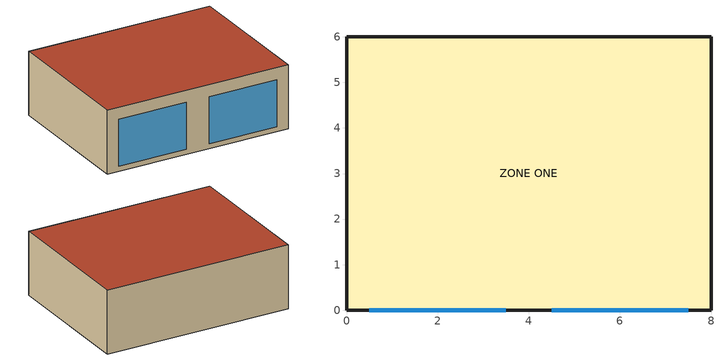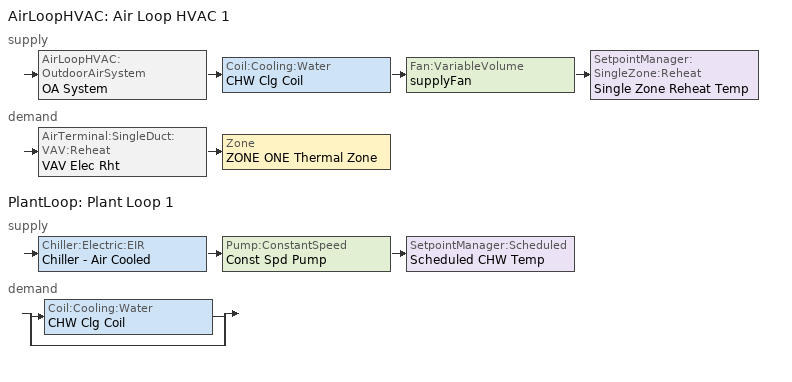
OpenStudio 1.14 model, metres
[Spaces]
ZONE ONE
 floor ground (LTFLOOR): 8,6 8,0 0,0 0,6 z0
 wall outside (LTWALL): 8,0 8,6 0,6 0,0 8,0 z0:2.7
 window (Double Pane Window): 0.5,0 3.5,0 / 4.5,0 7.5,0 z0.2:2.2
 roof outside (LTROOF): 8,0 8,6 0,6 0,0 z2.7
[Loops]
AirLoopHVAC 'Air Loop HVAC 1'
 supply: AirLoopHVAC:OutdoorAirSystem 'OA System' > Coil:Cooling:Water 'CHW Clg Coil' > Fan:VariableVolume 'supplyFan' > SetpointManager:SingleZone:Reheat 'Single Zone Reheat Temp'
 demand: AirTerminal:SingleDuct:VAV:Reheat 'VAV Elec Rht' > Zone 'ZONE ONE Thermal Zone'
PlantLoop 'Plant Loop 1'
 supply: Chiller:Electric:EIR 'Chiller - Air Cooled' > Pump:ConstantSpeed 'Const Spd Pump' > SetpointManager:Scheduled 'Scheduled CHW Temp'
 demand: split
  | Coil:Cooling:Water 'CHW Clg Coil'
  | bypass
[Site]
Denver-Stapleton: Latitude {deg}=39.76; Longitude {deg}=-104.86; Time Zone {hr}=-7; Elevation {m}=1611; Terrain=Country
[Building]
BESTEST Case 610: North Axis {deg}=0
[ClimateZones]
Climate Zone Institution Name 1=ASHRAE; Climate Zone Document Name 1=ANSI/ASHRAE Standard 169; Climate Zone Document Year 1=2006; Climate Zone Institution Name 2=CEC; Climate Zone Document Name 2=California Climate Zone Descriptions; Climate Zone Document Year 2=1995
[SizingPeriod:DesignDay] Barometric Pressure {Pa}=81198; Sky Clearness=0; Rain Indicator=0; Snow Indicator=0; Day of Month=21; Daylight Saving Time Indicator=0; Dry-Bulb Temperature Range Modifier Type=DefaultMultipliers
Name | Maximum Dry-Bulb Temperature {C} | Daily Dry-Bulb Temperature Range {deltaC} | Humidity Indicating Conditions at Maximum Dry-Bulb | Wind Speed {m/s} | Wind Direction {deg} | Month | Day Type | Humidity Indicating Type | Solar Model Indicator | ASHRAE Taub | ASHRAE Taud
Denver Centennial  Golden   N Ann Clg .4% Condns WB=>MDB | 27.3 | 15.2 | 18.4 | 4.9 | 0 | 7 | SummerDesignDay | Wetbulb | ASHRAETau | 0.424 | 2.025
Denver Centennial  Golden   N Ann Hum_n 99.6% Condns DP=>MCDB | -10.9 | 0 | -21.6 | 3 | 340 | 12 | WinterDesignDay | Dewpoint | ASHRAEClearSky
Denver Centennial  Golden   N Ann Clg .4% Condns DP=>MDB | 20.2 | 15.2 | 16.1 | 4.9 | 0 | 7 | SummerDesignDay | Dewpoint | ASHRAETau | 0.424 | 2.025
Denver Centennial  Golden   N Ann Clg .4% Condns Enth=>MDB | 27.3 | 15.2 | 59700 | 4.9 | 0 | 7 | SummerDesignDay | Enthalpy | ASHRAETau | 0.424 | 2.025
Denver Centennial  Golden   N Ann Htg Wind 99.6% Condns WS=>MCDB | 3.9 | 0 | 3.9 | 12.2 | 340 | 12 | WinterDesignDay | Wetbulb | ASHRAEClearSky
Denver Centennial  Golden   N Ann Clg .4% Condns DB=>MWB | 33 | 15.2 | 15.7 | 4.9 | 0 | 7 | SummerDesignDay | Wetbulb | ASHRAETau | 0.424 | 2.025
Denver Centennial  Golden   N Ann Htg 99.6% Condns DB | -18.8 | 0 | -18.8 | 3 | 340 | 12 | WinterDesignDay | Wetbulb | ASHRAEClearSky
[Construction]
LTROOF: ROOF DECK, FIBERGLASS QUILT-2, PLASTERBOARD-2
LTWALL: WOOD SIDING-1, FIBERGLASS QUILT-1, PLASTERBOARD-1
LTFLOOR: R-25 INSULATION, TIMBER FLOORING
Double Pane Window: Glass Type 1, Air Space Resistance, Glass Type 1
[Material] Roughness=Rough; Thermal Absorptance=0.9; Solar Absorptance=0.6; Visible Absorptance=0.6
Name | Thickness {m} | Conductivity {W/m-K} | Density {kg/m3} | Specific Heat {J/kg-K}
ROOF DECK | 0.019 | 0.14 | 530 | 900
FIBERGLASS QUILT-2 | 0.1118 | 0.04 | 12 | 840
PLASTERBOARD-2 | 0.01 | 0.16 | 950 | 840
WOOD SIDING-1 | 0.009 | 0.14 | 530 | 900
FIBERGLASS QUILT-1 | 0.066 | 0.04 | 12 | 840
PLASTERBOARD-1 | 0.012 | 0.16 | 950 | 840
TIMBER FLOORING | 0.025 | 0.14 | 650 | 1200
[Material:NoMass]
R-25 INSULATION: Roughness=Rough; Thermal Resistance {m2-K/W}=25.075; Thermal Absorptance=0.9; Solar Absorptance=0.6; Visible Absorptance=0.6
[WindowMaterial:Glazing]
Glass Type 1: Optical Data Type=SpectralAverage; Thickness {m}=0.003175; Solar Transmittance at Normal Incidence=0.86156; Front Side Solar Reflectance at Normal Incidence=0.07846; Back Side Solar Reflectance at Normal Incidence=0.07846; Visible Transmittance at Normal Incidence=0.91325; Front Side Visible Reflectance at Normal Incidence=0.082; Back Side Visible Reflectance at Normal Incidence=0.082; Infrared Transmittance at Normal Incidence=0; Front Side Infrared Hemispherical Emissivity=0.84; Back Side Infrared Hemispherical Emissivity=0.84; Conductivity {W/m-K}=1.06
[WindowMaterial:Gas]
Air Space Resistance: Gas Type=AIR; Thickness {m}=0.013
[ThermalZone]
ZONE ONE Thermal Zone: Multiplier=1; Ceiling Height {m}=2.7; Volume {m3}=129.6; Thermostat=ThermostatSetpoint:DualSetpoint #1; Use Ideal Air Loads=No
[Sizing:Zone]
ZONE ONE Thermal Zone: Zone Cooling Design Supply Air Temperature Input Method=SupplyAirTemperature; Zone Cooling Design Supply Air Temperature {C}=14; Zone Cooling Design Supply Air Temperature Difference {deltaC}=11.11; Zone Heating Design Supply Air Temperature Input Method=SupplyAirTemperature; Zone Heating Design Supply Air Temperature {C}=40; Zone Heating Design Supply Air Temperature Difference {deltaC}=11.11; Zone Cooling Design Supply Air Humidity Ratio {kg-H2O/kg-air}=0.0085; Zone Heating Design Supply Air Humidity Ratio {kg-H2O/kg-air}=0.008; Cooling Design Air Flow Method=DesignDay; Heating Design Air Flow Method=DesignDay; Account for Dedicated Outdoor Air System=No; Dedicated Outdoor Air System Control Strategy=NeutralSupplyAir; Dedicated Outdoor Air Low Setpoint Temperature for Design {C}=12; Dedicated Outdoor Air High Setpoint Temperature for Design {C}=40
[Zone equipment]
ZONE ONE Thermal Zone: VAV Elec Rht
[Space]
ZONE ONE: Thermal Zone=ZONE ONE Thermal Zone
[ThermostatSetpoint:DualSetpoint]
ThermostatSetpoint:DualSetpoint #1: Heating Setpoint Temperature Schedule=Zone Heating Setpoint All Days; Cooling Setpoint Temperature Schedule=Zone Cooling Setpoint All Days
[SpaceInfiltration:DesignFlowRate]
ZONE ONE Infil 1: Space or SpaceType=ZONE ONE; Schedule=Day Sch 1; Design Flow Rate Calculation Method=Flow/Space; Design Flow Rate {m3/s}=0.018; Constant Term Coefficient=1; Temperature Term Coefficient=0; Velocity Term Coefficient=0; Velocity Squared Term Coefficient=0
[OtherEquipment:Definition]
OtherEquipment: Design Level Calculation Method=EquipmentLevel; Design Level {W}=576; Fraction Latent=0.1666; Fraction Radiant=0.5; Fraction Lost=0
[OtherEquipment]
Other Equipment 1: Other Equipment Definition=OtherEquipment; Space or SpaceType=ZONE ONE; Schedule=Internal
[AirLoopHVAC]
Air Loop HVAC 1: Availability Schedule=Always On Discrete; Design Supply Air Flow Rate {m3/s}=AutoSize
[Sizing:System]
Air Loop HVAC 1: Type of Load to Size On=Sensible; Design Outdoor Air Flow Rate {m3/s}=Autosize; Minimum System Air Flow Ratio=0.3; Preheat Design Temperature {C}=7; Preheat Design Humidity Ratio {kg-H2O/kg-Air}=0.008; Precool Design Temperature {C}=12.8; Precool Design Humidity Ratio {kg-H2O/kg-Air}=0.008; Central Cooling Design Supply Air Temperature {C}=12.8; Central Heating Design Supply Air Temperature {C}=16.7; Sizing Option=NonCoincident; 100% Outdoor Air in Cooling=Yes; 100% Outdoor Air in Heating=Yes; Central Cooling Design Supply Air Humidity Ratio {kg-H2O/kg-Air}=0.0085; Central Heating Design Supply Air Humidity Ratio {kg-H2O/kg-Air}=0.008; Cooling Design Air Flow Method=DesignDay; Cooling Design Air Flow Rate {m3/s}=0; Heating Design Air Flow Method=DesignDay; Heating Design Air Flow Rate {m3/s}=0; System Outdoor Air Method=ZoneSum; Zone Maximum Outdoor Air Fraction=1; Cooling Supply Air Flow Rate Per Floor Area {m3/s-m2}=0.00996765; Cooling Fraction of Autosized Cooling Supply Air Flow Rate=1; Cooling Supply Air Flow Rate Per Unit Cooling Capacity {m3/s-W}=3.94755e-05; Heating Supply Air Flow Rate Per Floor Area {m3/s-m2}=0.00996765; Heating Fraction of Autosized Heating Supply Air Flow Rate=1; Heating Fraction of Autosized Cooling Supply Air Flow Rate=1; Heating Supply Air Flow Rate Per Unit Heating Capacity {m3/s-W}=3.15882e-05; Cooling Design Capacity Method=CoolingDesignCapacity; Cooling Design Capacity {W}=autosize; Cooling Design Capacity Per Floor Area {W/m2}=234.7; Fraction of Autosized Cooling Design Capacity=1; Heating Design Capacity Method=HeatingDesignCapacity; Heating Design Capacity {W}=autosize; Heating Design Capacity Per Floor Area {W/m2}=157; Fraction of Autosized Heating Design Capacity=1; Central Cooling Capacity Control Method=OnOff
[Fan:VariableVolume]
supplyFan: Availability Schedule=Available; Fan Efficiency=0.7; Pressure Rise {Pa}=875; Maximum Flow Rate {m3/s}=0.625; Fan Power Minimum Flow Rate Input Method=FixedFlowRate; Fan Power Minimum Flow Fraction=0; Fan Power Minimum Air Flow Rate {m3/s}=0.125; Motor Efficiency=0.7; Motor In Airstream Fraction=1; Fan Power Coefficient 1=0.00415902; Fan Power Coefficient 2=-0.0314834; Fan Power Coefficient 3=0.084779; Fan Power Coefficient 4=0.719719; Fan Power Coefficient 5=0.039451
[AirTerminal:SingleDuct:VAV:Reheat]
VAV Elec Rht: Availability Schedule=Always On Discrete 1; Maximum Air Flow Rate {m3/s}=0.625; Zone Minimum Air Flow Input Method=FixedFlowRate; Constant Minimum Air Flow Fraction=0; Fixed Minimum Air Flow Rate {m3/s}=0.125; Reheat Coil=VAV Elec Rht Coil; Maximum Hot Water or Steam Flow Rate {m3/s}=Autosize; Minimum Hot Water or Steam Flow Rate {m3/s}=0; Convergence Tolerance=0.001; Damper Heating Action=Normal; Maximum Flow per Zone Floor Area During Reheat {m3/s-m2}=Autocalculate; Maximum Flow Fraction During Reheat=Autocalculate; Maximum Reheat Air Temperature {C}=50; Control For Outdoor Air=No
[Coil:Heating:Electric]
VAV Elec Rht Coil: Availability Schedule=Always On Discrete 1; Efficiency=0.99
[SetpointManager:SingleZone:Reheat]
Single Zone Reheat Temp: Minimum Supply Air Temperature {C}=13; Maximum Supply Air Temperature {C}=50; Control Zone=ZONE ONE Thermal Zone
[AirLoopHVAC:OutdoorAirSystem]
OA System: Controller=Outdoor Air Controller
[Controller:OutdoorAir]
Outdoor Air Controller: Minimum Outdoor Air Flow Rate {m3/s}=0.125; Maximum Outdoor Air Flow Rate {m3/s}=0.625; Economizer Control Type=DifferentialDryBulb; Economizer Control Action Type=ModulateFlow; Economizer Maximum Limit Dry-Bulb Temperature {C}=28; Economizer Maximum Limit Enthalpy {J/kg}=64000; Economizer Minimum Limit Dry-Bulb Temperature {C}=-100; Lockout Type=NoLockout; Minimum Limit Type=ProportionalMinimum; Minimum Outdoor Air Schedule=Available; Controller Mechanical Ventilation=Controller Mechanical Ventilation 1; High Humidity Control=No; Heat Recovery Bypass Control Type=BypassWhenOAFlowGreaterThanMinimum
[Controller:MechanicalVentilation]
Controller Mechanical Ventilation 1: Availability Schedule=Always On Discrete 1; System Outdoor Air Method=ZoneSum
[PlantLoop]
Plant Loop 1: Plant Loop Volume {m3}=Autocalculate; Load Distribution Scheme=Optimal
[Sizing:Plant]
Plant Loop 1: Loop Type=Heating; Design Loop Exit Temperature {C}=82; Loop Design Temperature Difference {deltaC}=11; Sizing Option=NonCoincident; Zone Timesteps in Averaging Window=1; Coincident Sizing Factor Mode=None
[Coil:Cooling:Water]
CHW Clg Coil: Availability Schedule=Available; Design Water Flow Rate {m3/s}=0.00041826; Design Air Flow Rate {m3/s}=0.625; Design Inlet Water Temperature {C}=6; Design Inlet Air Temperature {C}=25; Design Outlet Air Temperature {C}=13; Design Inlet Air Humidity Ratio {kg-H2O/kg-air}=0.013; Design Outlet Air Humidity Ratio {kg-H2O/kg-air}=0.009; Heat Exchanger Configuration=CounterFlow
[Chiller:Electric:EIR]
Chiller - Air Cooled: Reference Capacity {W}=7000; Reference COP {W/W}=5.5; Reference Leaving Chilled Water Temperature {C}=6; Reference Chilled Water Flow Rate {m3/s}=0.00041826; Reference Condenser Fluid Flow Rate {m3/s}=0.684; Cooling Capacity Function of Temperature Curve=OS:Curve:Biquadratic 3; Electric Input to Cooling Output Ratio Function of Temperature Curve=OS:Curve:Biquadratic 4; Electric Input to Cooling Output Ratio Function of Part Load Ratio Curve=OS:Curve:Quadratic 4; Minimum Part Load Ratio=0.1; Maximum Part Load Ratio=1.2; Minimum Unloading Ratio=0.1; Design Heat Recovery Water Flow Rate {m3/s}=0; Sizing Factor=1; Basin Heater Capacity {W/K}=0; Basin Heater Setpoint Temperature {C}=10
[Controller:WaterCoil]
Controller Water Coil 1: Water Coil=CHW Clg Coil; Action=Reverse; Minimum Actuated Flow {m3/s}=0
[SetpointManager:Scheduled]
Scheduled CHW Temp: Control Variable=Temperature; Schedule=Chilled Water Temperature
[Pump:ConstantSpeed]
Const Spd Pump: Rated Flow Rate {m3/s}=0.00041826; Rated Pump Head {Pa}=12000; Rated Power Consumption {W}=24; Motor Efficiency=0.9; Fraction of Motor Inefficiencies to Fluid Stream=0; Pump Control Type=Intermittent
[Schedule:Day]
Zone Cooling Setpoint All Days: 1, 0, 27, 2, 0, 27, 3, 0, 27, 4, 0, 27, 5, 0, 27, 6, 0, 27, 7, 0, 27, 8, 0, 27, 9, 0, 27, 10, 0, 27, 11, 0, 27, 12, 0, 27, 13, 0, 27, 14, 0, 27, 15, 0, 27, 16, 0, 27, 17, 0, 27, 18, 0, 27, 19, 0, 27, 20, 0, 27, 21, 0, 27, 22, 0, 27, 23, 0, 27, 24, 0, 27
Zone Heating Setpoint All Days: 1, 0, 20, 2, 0, 20, 3, 0, 20, 4, 0, 20, 5, 0, 20, 6, 0, 20, 7, 0, 20, 8, 0, 20, 9, 0, 20, 10, 0, 20, 11, 0, 20, 12, 0, 20, 13, 0, 20, 14, 0, 20, 15, 0, 20, 16, 0, 20, 17, 0, 20, 18, 0, 20, 19, 0, 20, 20, 0, 20, 21, 0, 20, 22, 0, 20, 23, 0, 20, 24, 0, 20
Day Sch 1: 1, 0, 1, 2, 0, 1, 3, 0, 1, 4, 0, 1, 5, 0, 1, 6, 0, 1, 7, 0, 1, 8, 0, 1, 9, 0, 1, 10, 0, 1, 11, 0, 1, 12, 0, 1, 13, 0, 1, 14, 0, 1, 15, 0, 1, 16, 0, 1, 17, 0, 1, 18, 0, 1, 19, 0, 1, 20, 0, 1, 21, 0, 1, 22, 0, 1, 23, 0, 1, 24, 0, 1
Schedule Day 1; Schedule Day 6: 24, 0, 1
Schedule Day 3: 8, 0, 15, 18, 0, 20, 24, 0, 15
Schedule Day 4: 8, 0, 30, 18, 0, 25, 24, 0, 30
Schedule Day 7: 8, 0, 0.1, 18, 0, 1, 24, 0, 0.1
Chilled Water Temperature Default: 24, 0, 6
Chilled Water Temperature Summer Design Day; Chilled Water Temperature Winter Design Day: 24, 0, 6.7
[Schedule:Ruleset]
Day Sch 1: Default Day Schedule=Schedule Day 1
Zone Heating Setpoint All Days: Default Day Schedule=Schedule Day 3
Zone Cooling Setpoint All Days: Default Day Schedule=Schedule Day 4
Available: Default Day Schedule=Schedule Day 6
Internal: Default Day Schedule=Schedule Day 7
Chilled Water Temperature: Default Day Schedule=Chilled Water Temperature Default; Summer Design Day Schedule=Chilled Water Temperature Summer Design Day; Winter Design Day Schedule=Chilled Water Temperature Winter Design Day
[Schedule:Constant] Value=1
Always On Discrete; Always On Discrete 1
[Curve:Biquadratic] Maximum Value of x {BasedOnField A2}=20; Maximum Value of y {BasedOnField A3}=50
Name | Coefficient1 Constant | Coefficient2 x | Coefficient3 x**2 | Coefficient4 y | Coefficient5 y**2 | Coefficient6 x*y | Minimum Value of x {BasedOnField A2} | Minimum Value of y {BasedOnField A3}
OS:Curve:Biquadratic 3 | 1.04338 | 0.0407077 | 0.0004506 | -0.0041514 | -8.86e-05 | -0.0003467 | 1 | 1
OS:Curve:Biquadratic 4 | 0.596191 | -0.0099496 | 0.0007888 | 0.0004506 | 0.0004875 | -0.0007623 | 0 | 0
[Curve:Quadratic]
OS:Curve:Quadratic 4: Coefficient1 Constant=1.68531; Coefficient2 x=-0.999344; Coefficient3 x**2=0.314032; Minimum Value of x {BasedOnField A2}=0; Maximum Value of x {BasedOnField A2}=1.2
